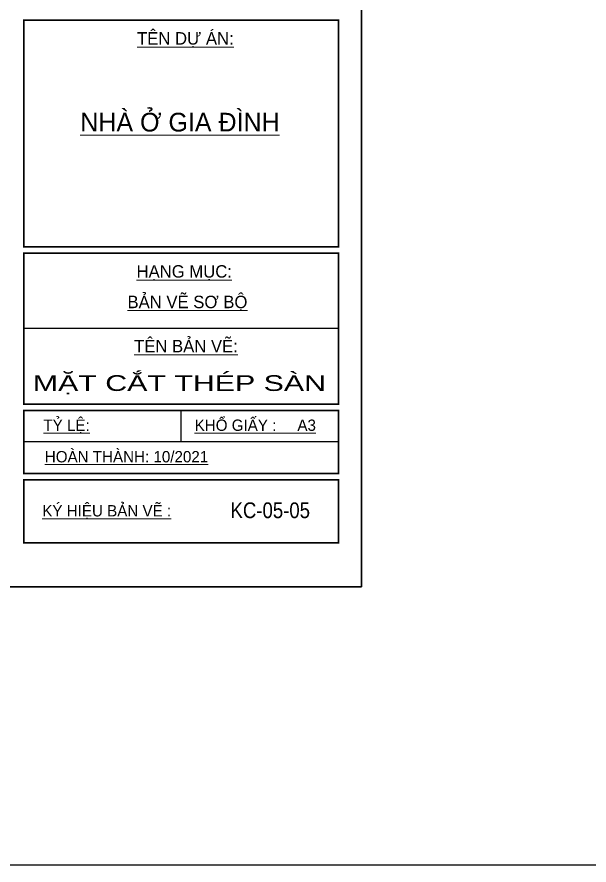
# Model space of a CAD drawing. Extents: x -2098986 to 943, y -1296280 to 73591.
# Drawn here: x -1686308 to -1677222, y -1257579 to -1244110 of the extents above; entities that cross this region are included whole.
import ezdxf
from ezdxf.enums import TextEntityAlignment as Align

# ---------------------------------------------------------------- set-up
doc = ezdxf.new("R2010")
doc.units = 0
doc.header["$LTSCALE"] = 150
doc.layers.get('Defpoints').update_dxf_attribs({"lineweight": 18})
for name, color, linetype, lineweight in [('05.Text', 253, 'Continuous', 18), ('11.Khung bo', 32, 'Continuous', 50), ('12.Khung', 36, 'Continuous', 25), ('G-ANNO-TTLB', 6, 'Continuous', 9), ('KCVN-THAY', 7, 'Continuous', 25), ('LS-THAY', 7, 'Continuous', 20)]:
    doc.layers.add(name, color=color, linetype=linetype, lineweight=lineweight)
doc.layers.add('Tpl_Bound', color=1, linetype='Continuous', plot=False)
doc.styles.add('vnarialH', font='')
doc.styles.add('VnAvantH', font='')
doc.styles.get('vnarialH').set_extended_font_data('.VnArialH')
doc.styles.get('VnAvantH').set_extended_font_data('.VnAvantH')

# ---------------------------------------------------------------- blocks, each defined once
blk = doc.blocks.new('*U4')
at = {"layer": 'KCVN-THAY', "color": 140}
blk.add_lwpolyline([(214871.76, 86966.68), (215381.8, 86966.68), (215381.8, 86579.68), (214871.76, 86579.68)], close=True, dxfattribs=at)
blk = doc.blocks.new('100')
at = {"layer": '11.Khung bo', "const_width": 26.7}
for points in [[(1896213, -940540), (1901213, -940540), (1901213, -936940), (1896213, -936940)], [(1896213, -940540), (1901213, -940540), (1901213, -936940), (1896213, -936940)], [(1896213, -940540), (1901213, -940540), (1901213, -936940), (1896213, -936940)], [(1896213, -943040), (1901213, -943040), (1901213, -940640), (1896213, -940640)], [(1896213, -943040), (1901213, -943040), (1901213, -940640), (1896213, -940640)], [(1896213, -943040), (1901213, -943040), (1901213, -940640), (1896213, -940640)], [(1896213, -944140), (1901213, -944140), (1901213, -943140), (1896213, -943140)], [(1896213, -944140), (1901213, -944140), (1901213, -943140), (1896213, -943140)], [(1896213, -944140), (1901213, -944140), (1901213, -943140), (1896213, -943140)], [(1896213, -945240), (1901213, -945240), (1901213, -944240), (1896213, -944240)], [(1896213, -945240), (1901213, -945240), (1901213, -944240), (1896213, -944240)], [(1896213, -945240), (1901213, -945240), (1901213, -944240), (1896213, -944240)]]:
    blk.add_lwpolyline(points, close=True, dxfattribs=at)
at = {"layer": '12.Khung'}
for p, q in [((1901213, -941840), (1896213, -941840)), ((1901213, -941840), (1896213, -941840)), ((1901213, -941840), (1896213, -941840)), ((1898713, -943640), (1898713, -943140)), ((1898713, -943640), (1898713, -943140)), ((1898713, -943640), (1898713, -943140)), ((1901213, -943640), (1896213, -943640)), ((1901213, -943640), (1896213, -943640)), ((1901213, -943640), (1896213, -943640))]:
    blk.add_line(p, q, dxfattribs=at)
blk.add_lwpolyline([(1901579, -945940), (1901579, -916240), (1859580, -916240), (1859580, -945940)], close=True, dxfattribs=at)
blk.add_lwpolyline([(1901579, -945940), (1901579, -916240), (1859580, -916240), (1859580, -945940)], close=True, dxfattribs=at)
blk.add_lwpolyline([(1901579, -945940), (1901579, -916240), (1859580, -916240), (1859580, -945940)], close=True, dxfattribs=at)
at = {"layer": '05.Text', "style": 'VnAvantH'}
for s, height, p in [('%%Utªn Dù ¸N:', 198, (1898013, -937329)), ('%%Unhµ ë gia ®×nh', 297, (1897112, -938709)), ('%%Uh¹ng môc:', 198, (1898005, -941030)), ('%%Uh¹ng môc:', 198, (1898005, -941030)), ('%%Uh¹ng môc:', 198, (1898005, -941030)), ('%%Ub¶n vÏ s¬ bé', 198, (1897861, -941515)), ('%%Ub¶n vÏ s¬ bé', 198, (1897861, -941515)), ('%%Ub¶n vÏ s¬ bé', 198, (1897861, -941515)), ('%%Utªn b¶n vÏ:', 198, (1897966, -942216)), ('%%Utªn b¶n vÏ:', 198, (1897966, -942216)), ('%%Utªn b¶n vÏ:', 198, (1897966, -942216)), ('%%Utû lÖ:', 180, (1896525, -943464)), ('%%UKHæ GIÊY :     A3', 180, (1898928, -943464)), ('%%Uhoµn thµnh: 10/2021', 180, (1896548, -943964)), ('%%Uký hiÖu b¶n vÏ :', 180, (1896508, -944823))]:
    blk.add_text(s, height=height, dxfattribs=at).set_placement(p)

msp = doc.modelspace()

# ---------------------------------------------------------------- linework, layer by layer
at = {"layer": 'LS-THAY', "color": 140}
msp.add_lwpolyline([(-1855203.1, -1257579.6), (-1290964.8, -1257579.1), (-1290964.8, -1296279.9), (-1855203.1, -1296279.9)], close=True, dxfattribs=at)
at = {"layer": 'Tpl_Bound', "color": 1}
msp.add_lwpolyline([(-1722834.1, -1253159.8), (-1722834.1, -1223459.8), (-1680834.1, -1223459.8), (-1680834.1, -1253159.8)], close=True, dxfattribs=at)

# ---------------------------------------------------------------- block references
at = {"layer": '05.Text', "xscale": 1.000009185772931, "yscale": 1.000009185772931, "zscale": 1.000009185772931}
msp.add_blockref('100', (-3582430.8, -307211.3), dxfattribs=at)
at = {"layer": 'Defpoints', "xscale": 100, "yscale": 100, "zscale": 100}
msp.add_blockref('*U4', (-23214344.8, -9915547.1), dxfattribs=at)

# ---------------------------------------------------------------- texts
at = {"layer": 'G-ANNO-TTLB', "color": 3, "style": 'vnarialH'}
for s, width, p, p2 in [('mÆt c¾t thÐp sµn', 1.379262, (-1686056, -1250049.7), (-1681399.1, -1250049.7)), ('KC-05-05', 0.844492, (-1682915.7, -1252069.8), (-1681653.4, -1252069.8))]:
    msp.add_text(s, height=250, dxfattribs=dict(at, width=width)).set_placement(p, p2, align=Align.FIT)

doc.saveas('drawing.dxf')
